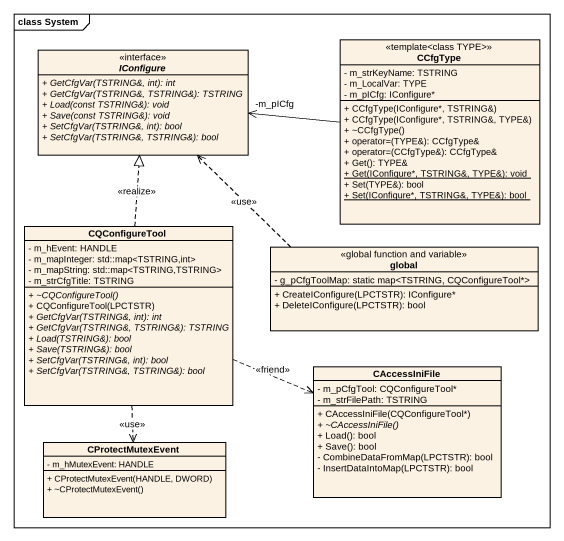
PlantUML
@startuml
mainframe class System
hide circle
hide empty members
skinparam classAttributeIconSize 0
interface IConfigure <<interface>> {
  {abstract} + GetCfgVar(TSTRING&, int): int
  {abstract} + GetCfgVar(TSTRING&, TSTRING&): TSTRING
  {abstract} + Load(const TSTRING&): void
  {abstract} + Save(const TSTRING&): void
  {abstract} + SetCfgVar(TSTRING&, int): bool
  {abstract} + SetCfgVar(TSTRING&, TSTRING&): bool
}
class CCfgType <<templateclass TYPE>> {
  - m_strKeyName: TSTRING
  - m_LocalVar: TYPE
  - m_pICfg: IConfigure*
  + CCfgType(IConfigure*, TSTRING&)
  + CCfgType(IConfigure*, TSTRING&, TYPE&)
  + ~CCfgType()
  + operator=(TYPE&): CCfgType&
  + operator=(CCfgType&): CCfgType&
  + Get(): TYPE&
  {static} + Get(IConfigure*, TSTRING&, TYPE&): void
  + Set(TYPE&): bool
  {static} + Set(IConfigure*, TSTRING&, TYPE&): bool
}
class CQConfigureTool {
  - m_hEvent: HANDLE
  - m_mapInteger: std::map<TSTRING,int>
  - m_mapString: std::map<TSTRING,TSTRING>
  - m_strCfgTitle: TSTRING
  {abstract} + ~CQConfigureTool()
  + CQConfigureTool(LPCTSTR)
  {abstract} + GetCfgVar(TSTRING&, int): int
  {abstract} + GetCfgVar(TSTRING&, TSTRING&): TSTRING
  {abstract} + Load(TSTRING&): bool
  {abstract} + Save(TSTRING&): bool
  {abstract} + SetCfgVar(TSTRING&, int): bool
  {abstract} + SetCfgVar(TSTRING&, TSTRING&): bool
}
class global <<global function and variable>> {
  - g_pCfgToolMap: static map<TSTRING, CQConfigureTool*>
  + CreateIConfigure(LPCTSTR): IConfigure*
  + DeleteIConfigure(LPCTSTR): bool
}
class CAccessIniFile {
  - m_pCfgTool: CQConfigureTool*
  - m_strFilePath: TSTRING
  + CAccessIniFile(CQConfigureTool*)
  {abstract} + ~CAccessIniFile()
  + Load(): bool
  + Save(): bool
  - CombineDataFromMap(LPCTSTR): bool
  - InsertDataIntoMap(LPCTSTR): bool
}
class CProtectMutexEvent {
  - m_hMutexEvent: HANDLE
  + CProtectMutexEvent(HANDLE, DWORD)
  + ~CProtectMutexEvent()
}
CCfgType -left-> "-m_pICfg" IConfigure
CQConfigureTool .up.|> IConfigure : <<realize>>
CQConfigureTool .right.> CAccessIniFile : <<friend>>
CQConfigureTool ..> CProtectMutexEvent : <<use>>
global .up.> IConfigure : <<use>>
@enduml
